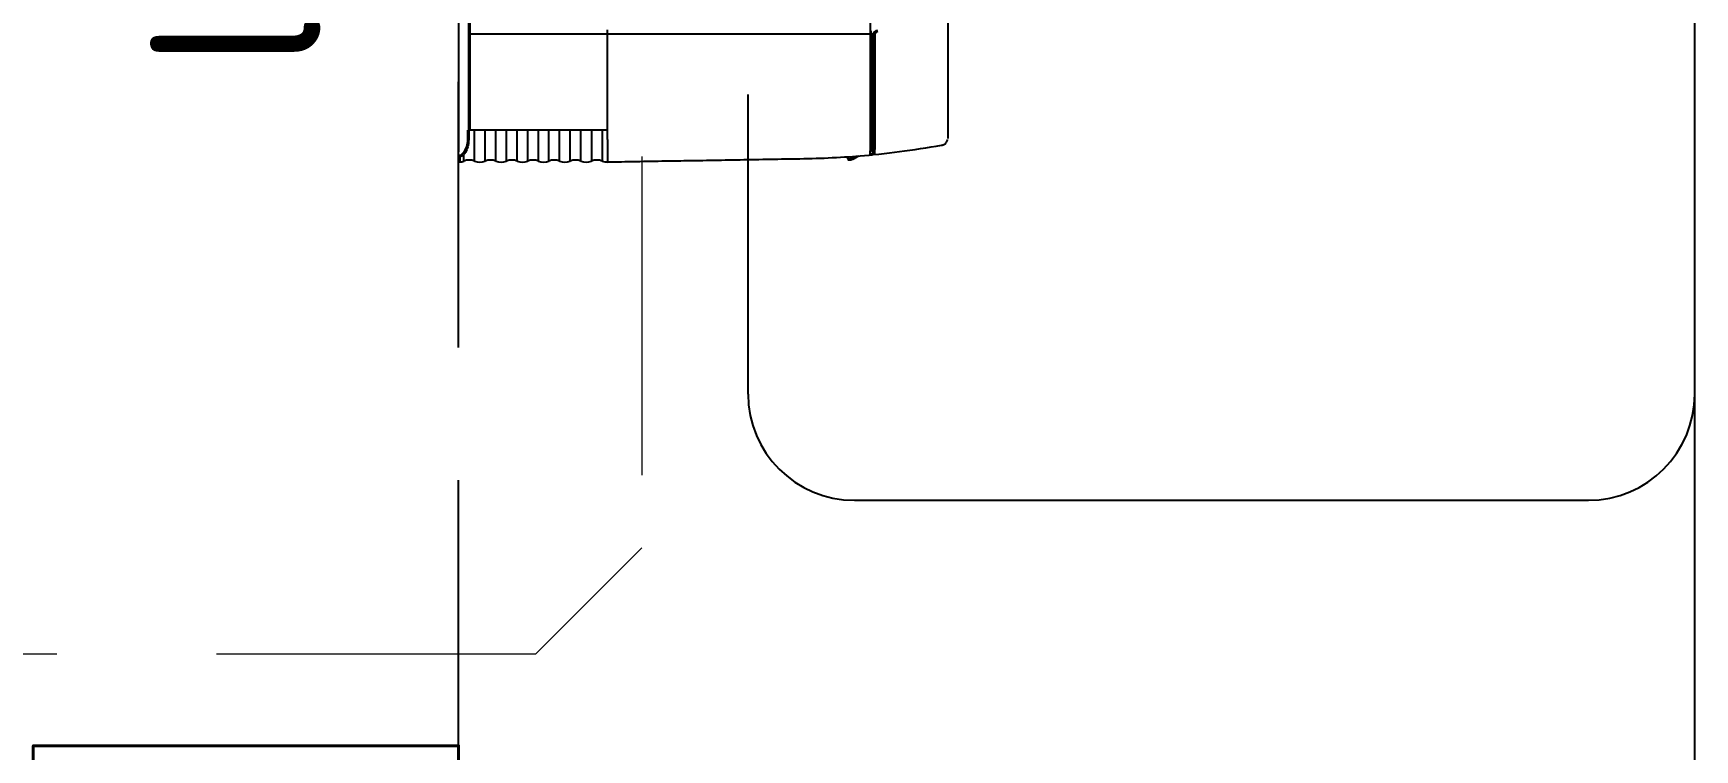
# Model space of a CAD drawing. Header units: centimetres. Extents: x 31 to 22766, y 238 to 3306.
# Drawn here: x 587 to 665.1, y 1491.8 to 1525.6 of the extents above; entities that cross this region are included whole.
import ezdxf
from ezdxf.xclip import XClip

# ---------------------------------------------------------------- set-up
doc = ezdxf.new("R2010")
doc.units = ezdxf.units.CM
doc.header["$XCLIPFRAME"] = 0
doc.linetypes.add('DASHED', pattern=[0.75, 0.5, -0.25])
doc.linetypes.add('HIDDEN', pattern=[0.375, 0.25, -0.125])
for name, color, linetype, lineweight in [('00_BORDA_DUVAR', 8, 'Continuous', 40), ('00_BORDA_SIVA', 5, 'Continuous', 25), ('M-HVAC-VRF DRENAJ HATTI', 6, 'DASHED', 5), ('YAZI1', 8, 'Continuous', 5)]:
    doc.layers.add(name, color=color, linetype=linetype, lineweight=lineweight)
doc.layers.add('M-VRF-BORU', color=3, linetype='Continuous')
doc.styles.add('style1', font='GENISO.shx', dxfattribs={"height": 80})

# ---------------------------------------------------------------- blocks, each defined once
blk = doc.blocks.new('DUVAR PLANI')
at = {"layer": '00_BORDA_DUVAR', "lineweight": 40}
blk.add_lwpolyline([(34865.638, 5992.619), (34865.638, 6012.619), (34885.638, 6012.619), (34885.637, 5992.619)], dxfattribs=at)
at = {"layer": '00_BORDA_SIVA', "color": 251, "linetype": 'HIDDEN', "ltscale": 50}
blk.add_line((34885.638, 6012.619), (34885.638, 6162.619), dxfattribs=at)
blk = doc.blocks.new('fxaq 7.1 kw iç ünite')
at = {"color": 7, "linetype": 'Continuous', "true_color": 0xffffff}
for p, q in [((12597.165, 4111.525), (12596.907, 4111.525)), ((12596.951, 4111.329), (12597.259, 4111.329)), ((12596.956, 4111.579), (12597.382, 4111.579)), ((12597.175, 4111.467), (12597.165, 4111.525)), ((12597.214, 4111.579), (12597.225, 4111.518)), ((12597.215, 4111.579), (12597.214, 4111.579)), ((12597.225, 4111.518), (12597.229, 4111.504)), ((12597.229, 4111.504), (12597.234, 4111.49)), ((12597.234, 4111.49), (12597.239, 4111.477)), ((12597.239, 4111.477), (12597.245, 4111.464)), ((12597.245, 4111.464), (12597.252, 4111.452)), ((12597.252, 4111.452), (12597.26, 4111.44)), ((12597.308, 4111.291), (12597.259, 4111.329)), ((12597.26, 4111.44), (12597.269, 4111.428)), ((12597.269, 4111.428), (12597.279, 4111.416)), ((12597.279, 4111.416), (12597.29, 4111.403)), ((12597.29, 4111.403), (12597.303, 4111.39)), ((12597.303, 4111.39), (12597.349, 4111.35)), ((12597.36, 4111.256), (12597.308, 4111.291)), ((12597.349, 4111.35), (12597.398, 4111.313)), ((12597.416, 4111.224), (12597.36, 4111.256)), ((12597.384, 4111.578), (12597.464, 4111.579)), ((12597.464, 4111.579), (12597.384, 4111.578)), ((12597.384, 4111.577), (12597.384, 4111.578)), ((12597.384, 4111.578), (12597.384, 4111.578)), ((12597.385, 4111.579), (12597.464, 4111.579)), ((12597.398, 4111.313), (12597.451, 4111.279)), ((12597.478, 4111.196), (12597.416, 4111.224)), ((12597.451, 4111.279), (12597.509, 4111.248)), ((12691.404, 4111.579), (12597.465, 4111.579)), ((12597.544, 4111.17), (12597.478, 4111.196)), ((12597.509, 4111.248), (12597.571, 4111.221)), ((12597.617, 4111.148), (12597.544, 4111.17)), ((12597.571, 4111.221), (12597.639, 4111.197)), ((12597.695, 4111.13), (12597.617, 4111.148)), ((12597.639, 4111.197), (12597.712, 4111.177)), ((12597.78, 4111.116), (12597.695, 4111.13)), ((12597.712, 4111.177), (12597.791, 4111.162)), ((12597.87, 4111.107), (12597.78, 4111.116)), ((12597.791, 4111.162), (12597.875, 4111.152)), ((12597.966, 4111.103), (12597.87, 4111.107)), ((12597.875, 4111.152), (12597.966, 4111.148)), ((12597.966, 4111.148), (12597.966, 4111.103)), ((12597.966, 4111.148), (12598.404, 4111.148)), ((12598.404, 4111.103), (12597.966, 4111.103)), ((12598.404, 4104.579), (12598.404, 4111.148)), ((12598.404, 4111.093), (12700.404, 4111.093)), ((12700.404, 4111.05), (12598.404, 4111.05)), ((12602.929, 4092.074), (12602.929, 4111.093)), ((12596.951, 4110.829), (12598.404, 4110.829)), ((12596.951, 4110.329), (12598.404, 4110.329)), ((12596.951, 4109.829), (12598.404, 4109.829)), ((12596.951, 4109.329), (12598.404, 4109.329)), ((12596.951, 4108.829), (12598.404, 4108.829)), ((12596.951, 4108.329), (12598.404, 4108.329)), ((12596.951, 4107.829), (12598.404, 4107.829)), ((12596.951, 4107.329), (12598.404, 4107.329)), ((12596.951, 4106.829), (12598.404, 4106.829)), ((12596.951, 4106.329), (12598.404, 4106.329)), ((12596.951, 4105.829), (12598.404, 4105.829)), ((12598.404, 4105.329), (12596.951, 4105.329)), ((12598.404, 4104.829), (12596.951, 4104.829)), ((12597.966, 4104.579), (12596.904, 4104.579)), ((12596.909, 4104.579), (12596.912, 4104.409)), ((12596.912, 4104.409), (12596.915, 4104.247)), ((12596.915, 4104.247), (12596.918, 4104.088)), ((12596.918, 4104.088), (12596.921, 4103.926)), ((12596.921, 4103.926), (12596.924, 4103.759)), ((12597.966, 4104.579), (12603.104, 4104.579)), ((12602.929, 4104.579), (12603.129, 4104.579)), ((12596.924, 4103.759), (12596.928, 4103.586)), ((12596.928, 4103.586), (12596.931, 4103.409)), ((12596.931, 4103.409), (12596.934, 4103.231)), ((12596.934, 4103.231), (12596.937, 4103.055)), ((12596.937, 4103.055), (12596.94, 4102.88)), ((12596.94, 4102.88), (12596.943, 4102.706)), ((12596.943, 4102.706), (12596.946, 4102.531)), ((12596.946, 4102.531), (12596.948, 4102.358)), ((12596.948, 4102.358), (12596.951, 4102.188)), ((12596.951, 4102.188), (12596.954, 4102.023)), ((12596.954, 4102.023), (12596.956, 4101.863)), ((12596.956, 4101.863), (12596.958, 4101.708)), ((12596.958, 4101.708), (12596.96, 4101.558)), ((12596.96, 4101.558), (12596.963, 4101.412)), ((12596.963, 4101.412), (12596.965, 4101.269)), ((12596.965, 4101.269), (12596.967, 4101.127)), ((12596.967, 4101.127), (12596.969, 4100.985)), ((12596.969, 4100.985), (12596.971, 4100.843)), ((12596.971, 4100.843), (12596.973, 4100.701)), ((12596.973, 4100.701), (12596.975, 4100.568)), ((12596.975, 4100.568), (12596.977, 4100.437)), ((12596.977, 4100.437), (12596.98, 4100.274)), ((12596.98, 4100.274), (12596.983, 4100.097)), ((12596.983, 4100.097), (12596.986, 4099.921)), ((12596.986, 4099.921), (12596.989, 4099.747)), ((12596.989, 4099.747), (12596.992, 4099.572)), ((12596.992, 4099.572), (12596.995, 4099.396)), ((12596.995, 4099.396), (12596.998, 4099.22)), ((12596.998, 4099.22), (12597.001, 4099.043)), ((12597.001, 4099.043), (12597.004, 4098.865)), ((12597.004, 4098.865), (12597.007, 4098.688)), ((12597.007, 4098.688), (12597.01, 4098.512)), ((12597.01, 4098.512), (12597.013, 4098.338)), ((12597.013, 4098.338), (12597.016, 4098.163)), ((12597.016, 4098.163), (12597.019, 4097.989)), ((12597.019, 4097.989), (12597.022, 4097.813)), ((12597.022, 4097.813), (12597.025, 4097.636)), ((12597.025, 4097.636), (12597.029, 4097.457)), ((12597.029, 4097.457), (12597.032, 4097.278)), ((12597.032, 4097.278), (12597.035, 4097.098)), ((12597.035, 4097.098), (12597.038, 4096.92)), ((12597.038, 4096.92), (12597.041, 4096.743)), ((12597.041, 4096.743), (12597.044, 4096.569)), ((12597.044, 4096.569), (12597.047, 4096.398)), ((12597.047, 4096.398), (12597.05, 4096.228)), ((12597.05, 4096.228), (12597.053, 4096.058)), ((12597.053, 4096.058), (12597.056, 4095.886)), ((12597.056, 4095.886), (12597.059, 4095.71)), ((12597.059, 4095.71), (12597.062, 4095.528)), ((12597.062, 4095.528), (12597.065, 4095.339)), ((12597.065, 4095.338), (12597.069, 4095.138)), ((12597.066, 4095.339), (12597.066, 4095.339)), ((12597.066, 4095.339), (12597.066, 4095.339)), ((12597.066, 4095.339), (12597.066, 4095.339)), ((12597.066, 4095.339), (12597.066, 4095.339)), ((12597.066, 4095.339), (12597.066, 4095.339)), ((12597.066, 4095.339), (12597.066, 4095.339)), ((12597.066, 4095.339), (12597.066, 4095.339)), ((12597.069, 4095.138), (12597.074, 4094.95)), ((12597.074, 4094.95), (12597.079, 4094.766)), ((12597.079, 4094.766), (12597.086, 4094.583)), ((12597.086, 4094.583), (12597.093, 4094.394)), ((12597.093, 4094.394), (12597.101, 4094.203)), ((12597.101, 4094.203), (12597.11, 4094.01)), ((12597.11, 4094.01), (12597.12, 4093.816)), ((12597.12, 4093.816), (12597.131, 4093.624)), ((12597.002, 4093.234), (12597.001, 4093.228)), ((12597.001, 4093.229), (12597.001, 4093.217)), ((12597.001, 4093.217), (12597.001, 4093.206)), ((12597.001, 4093.206), (12597.002, 4093.196)), ((12597.003, 4093.241), (12597.002, 4093.234)), ((12597.002, 4093.196), (12597.003, 4093.185)), ((12597.005, 4093.249), (12597.003, 4093.241)), ((12597.003, 4093.185), (12597.004, 4093.174)), ((12597.004, 4093.174), (12597.005, 4093.163)), ((12597.008, 4093.256), (12597.005, 4093.249)), ((12597.005, 4093.163), (12597.007, 4093.153)), ((12597.007, 4093.153), (12597.009, 4093.142)), ((12597.013, 4093.263), (12597.008, 4093.256)), ((12597.009, 4093.142), (12597.011, 4093.131)), ((12597.011, 4093.131), (12597.014, 4093.12)), ((12597.019, 4093.27), (12597.013, 4093.263)), ((12597.014, 4093.12), (12597.017, 4093.109)), ((12597.017, 4093.109), (12597.02, 4093.098)), ((12597.027, 4093.276), (12597.019, 4093.27)), ((12597.02, 4093.098), (12597.023, 4093.088)), ((12597.023, 4093.088), (12597.027, 4093.077)), ((12597.035, 4093.28), (12597.027, 4093.276)), ((12597.027, 4093.077), (12597.031, 4093.067)), ((12597.031, 4093.067), (12597.036, 4093.056)), ((12597.045, 4093.283), (12597.035, 4093.28)), ((12597.04, 4093.051), (12597.038, 4093.054)), ((12597.042, 4093.047), (12597.04, 4093.051)), ((12597.043, 4093.043), (12597.042, 4093.047)), ((12597.045, 4093.04), (12597.043, 4093.043)), ((12597.044, 4093.04), (12597.058, 4093.01)), ((12597.054, 4093.284), (12597.045, 4093.283)), ((12597.047, 4093.036), (12597.045, 4093.04)), ((12597.049, 4093.032), (12597.047, 4093.036)), ((12597.051, 4093.029), (12597.049, 4093.032)), ((12597.052, 4093.281), (12597.051, 4093.279)), ((12597.051, 4093.279), (12597.051, 4093.278)), ((12597.051, 4093.278), (12597.154, 4093.278)), ((12597.051, 4093.278), (12597.053, 4093.245)), ((12597.06, 4093.013), (12597.051, 4093.029)), ((12597.052, 4093.283), (12597.052, 4093.282)), ((12597.053, 4093.283), (12597.052, 4093.283)), ((12597.052, 4093.282), (12597.052, 4093.281)), ((12597.054, 4093.284), (12597.053, 4093.283)), ((12597.053, 4093.245), (12597.057, 4093.215)), ((12597.054, 4093.284), (12597.054, 4093.284)), ((12597.054, 4093.284), (12597.054, 4093.284)), ((12597.054, 4093.284), (12597.054, 4093.284)), ((12597.153, 4093.284), (12597.054, 4093.284)), ((12597.054, 4093.284), (12597.054, 4093.284)), ((12597.054, 4093.284), (12597.054, 4093.284)), ((12597.054, 4093.284), (12597.054, 4093.284)), ((12597.054, 4093.284), (12597.054, 4093.284)), ((12597.054, 4093.284), (12597.054, 4093.284)), ((12597.057, 4093.215), (12597.063, 4093.185)), ((12597.058, 4093.01), (12597.073, 4092.981)), ((12597.069, 4092.998), (12597.06, 4093.013)), ((12597.063, 4093.185), (12597.071, 4093.156)), ((12597.08, 4092.983), (12597.069, 4092.998)), ((12597.071, 4093.156), (12597.082, 4093.129)), ((12597.073, 4092.981), (12597.087, 4092.953)), ((12597.091, 4092.968), (12597.08, 4092.983)), ((12597.082, 4093.129), (12597.095, 4093.102)), ((12597.087, 4092.953), (12597.102, 4092.926)), ((12597.104, 4092.953), (12597.091, 4092.968)), ((12597.095, 4093.102), (12597.11, 4093.075)), ((12597.117, 4092.939), (12597.104, 4092.953)), ((12597.11, 4093.075), (12597.129, 4093.049)), ((12597.129, 4093.049), (12597.15, 4093.024)), ((12597.131, 4093.624), (12597.143, 4093.434)), ((12597.143, 4093.434), (12597.156, 4093.246)), ((12597.15, 4093.024), (12597.174, 4092.999)), ((12597.156, 4093.246), (12597.169, 4093.062)), ((12597.169, 4093.062), (12597.183, 4092.878)), ((12597.102, 4092.926), (12597.116, 4092.9)), ((12597.116, 4092.9), (12597.13, 4092.874)), ((12597.132, 4092.924), (12597.117, 4092.939)), ((12597.13, 4092.874), (12597.145, 4092.847)), ((12597.147, 4092.909), (12597.132, 4092.924)), ((12597.145, 4092.847), (12597.16, 4092.821)), ((12597.164, 4092.894), (12597.147, 4092.909)), ((12597.16, 4092.821), (12597.176, 4092.794)), ((12597.182, 4092.88), (12597.164, 4092.894)), ((12597.176, 4092.794), (12597.192, 4092.766)), ((12597.183, 4092.878), (12597.198, 4092.691)), ((12597.198, 4092.691), (12597.214, 4092.498)), ((12597.214, 4092.498), (12597.233, 4092.294)), ((12597.233, 4092.293), (12597.233, 4092.292)), ((12597.233, 4092.292), (12597.233, 4092.29)), ((12597.233, 4092.29), (12597.233, 4092.289)), ((12597.233, 4092.289), (12597.234, 4092.287)), ((12597.234, 4092.287), (12597.234, 4092.286)), ((12597.234, 4092.286), (12597.234, 4092.284)), ((12597.234, 4092.284), (12597.234, 4092.282)), ((12597.234, 4092.282), (12597.235, 4092.274)), ((12597.235, 4092.274), (12597.236, 4092.266)), ((12597.236, 4092.266), (12597.238, 4092.259)), ((12597.237, 4092.258), (12597.239, 4092.249)), ((12597.238, 4092.259), (12597.239, 4092.252)), ((12597.239, 4092.252), (12597.241, 4092.246)), ((12597.239, 4092.249), (12597.241, 4092.24)), ((12597.241, 4092.246), (12597.243, 4092.241)), ((12597.241, 4092.24), (12597.243, 4092.232)), ((12597.243, 4092.241), (12597.245, 4092.237)), ((12597.243, 4092.232), (12597.247, 4092.224)), ((12597.245, 4092.237), (12597.247, 4092.233)), ((12597.247, 4092.233), (12597.249, 4092.23)), ((12597.247, 4092.224), (12597.252, 4092.215)), ((12597.249, 4092.23), (12597.251, 4092.228)), ((12597.249, 4092.22), (12597.249, 4092.213)), ((12597.249, 4092.213), (12597.249, 4092.205)), ((12597.249, 4092.205), (12597.249, 4092.198)), ((12597.249, 4092.198), (12597.249, 4092.19)), ((12597.249, 4092.19), (12597.249, 4092.183)), ((12597.249, 4092.183), (12597.249, 4092.176)), ((12597.249, 4092.176), (12597.249, 4092.169)), ((12597.249, 4092.169), (12597.249, 4092.161)), ((12597.251, 4092.228), (12597.254, 4092.226)), ((12597.252, 4092.215), (12597.259, 4092.206)), ((12597.254, 4092.226), (12597.256, 4092.225)), ((12597.256, 4092.225), (12597.259, 4092.224)), ((12597.259, 4092.224), (12597.381, 4092.224)), ((12597.259, 4092.206), (12597.267, 4092.197)), ((12597.267, 4092.197), (12597.278, 4092.188)), ((12597.278, 4092.188), (12597.291, 4092.182)), ((12597.291, 4092.182), (12597.308, 4092.179)), ((12597.3, 4092.18), (12597.3, 4092.165)), ((12597.383, 4092.217), (12597.381, 4092.224)), ((12597.381, 4092.224), (12597.4, 4092.221)), ((12597.385, 4092.21), (12597.383, 4092.217)), ((12597.389, 4092.203), (12597.385, 4092.21)), ((12597.392, 4092.197), (12597.389, 4092.203)), ((12597.397, 4092.192), (12597.392, 4092.197)), ((12597.403, 4092.188), (12597.397, 4092.192)), ((12597.4, 4092.221), (12597.445, 4092.218)), ((12597.409, 4092.184), (12597.403, 4092.188)), ((12597.416, 4092.182), (12597.409, 4092.184)), ((12597.423, 4092.18), (12597.416, 4092.182)), ((12602.925, 4092.179), (12597.431, 4092.179)), ((12597.445, 4092.218), (12597.513, 4092.215)), ((12597.513, 4092.215), (12597.605, 4092.212)), ((12597.605, 4092.212), (12597.72, 4092.21)), ((12597.72, 4092.21), (12597.857, 4092.208)), ((12597.857, 4092.208), (12598.014, 4092.207)), ((12598.014, 4092.207), (12598.189, 4092.206)), ((12598.189, 4092.206), (12598.381, 4092.206)), ((12598.381, 4092.206), (12598.586, 4092.206)), ((12598.586, 4092.206), (12700.222, 4092.206)), ((12598.804, 4092.179), (12603.084, 4092.179)), ((12599.178, 4092.177), (12599.179, 4092.177)), ((12599.179, 4092.177), (12599.18, 4092.177)), ((12599.18, 4092.177), (12599.181, 4092.178)), ((12599.181, 4092.178), (12599.182, 4092.178)), ((12599.182, 4092.178), (12599.183, 4092.178)), ((12599.183, 4092.178), (12599.184, 4092.179)), ((12599.184, 4092.179), (12599.185, 4092.179)), ((12599.204, 4092.178), (12599.204, 4092.178)), ((12597.249, 4092.161), (12597.249, 4092.154)), ((12597.249, 4092.154), (12597.249, 4092.146)), ((12597.249, 4092.146), (12597.249, 4092.139)), ((12597.249, 4092.139), (12597.25, 4092.132)), ((12597.25, 4092.132), (12597.25, 4092.125)), ((12597.25, 4092.125), (12597.25, 4092.119)), ((12597.25, 4092.112), (12597.25, 4092.116)), ((12597.251, 4092.108), (12597.25, 4092.112)), ((12597.251, 4092.105), (12597.251, 4092.108)), ((12597.251, 4092.101), (12597.251, 4092.105)), ((12597.252, 4092.097), (12597.251, 4092.101)), ((12597.252, 4092.094), (12597.252, 4092.097)), ((12597.252, 4092.09), (12597.252, 4092.094)), ((12597.252, 4092.092), (12597.252, 4092.092)), ((12597.252, 4092.092), (12597.252, 4092.092)), ((12597.252, 4092.092), (12597.252, 4092.091)), ((12597.252, 4092.091), (12597.252, 4092.09)), ((12597.252, 4092.091), (12597.252, 4092.091)), ((12597.252, 4092.09), (12597.252, 4092.09)), ((12597.252, 4092.09), (12597.252, 4092.09)), ((12597.253, 4092.087), (12597.252, 4092.09)), ((12597.253, 4092.084), (12597.253, 4092.087)), ((12597.253, 4092.085), (12597.28, 4091.82)), ((12597.253, 4092.08), (12597.253, 4092.084)), ((12597.255, 4092.07), (12597.253, 4092.08)), ((12597.257, 4092.06), (12597.255, 4092.07)), ((12597.259, 4092.051), (12597.257, 4092.06)), ((12597.261, 4092.044), (12597.259, 4092.051)), ((12597.263, 4092.038), (12597.261, 4092.044)), ((12597.266, 4092.033), (12597.263, 4092.038)), ((12597.268, 4092.03), (12597.266, 4092.033)), ((12597.271, 4092.027), (12597.268, 4092.03)), ((12597.275, 4092.025), (12597.271, 4092.027)), ((12597.278, 4092.024), (12597.275, 4092.025)), ((12597.396, 4092.024), (12597.278, 4092.024)), ((12597.28, 4091.82), (12597.307, 4091.567)), ((12597.3, 4092.165), (12597.301, 4092.152)), ((12597.301, 4092.152), (12597.303, 4092.14)), ((12597.303, 4092.14), (12597.304, 4092.128)), ((12597.304, 4092.128), (12597.306, 4092.118)), ((12597.306, 4092.118), (12597.308, 4092.108)), ((12597.307, 4091.567), (12597.335, 4091.321)), ((12597.308, 4092.108), (12597.31, 4092.1)), ((12597.31, 4092.1), (12597.312, 4092.094)), ((12597.312, 4092.094), (12597.315, 4092.089)), ((12597.315, 4092.089), (12597.318, 4092.085)), ((12597.318, 4092.085), (12597.321, 4092.082)), ((12597.321, 4092.082), (12597.324, 4092.08)), ((12597.324, 4092.08), (12597.328, 4092.079)), ((12597.328, 4092.079), (12597.328, 4092.079)), ((12597.328, 4092.079), (12597.328, 4092.079)), ((12597.328, 4092.079), (12597.328, 4092.079)), ((12597.328, 4092.079), (12597.328, 4092.079)), ((12597.328, 4092.079), (12597.328, 4092.079)), ((12597.328, 4092.079), (12597.328, 4092.079)), ((12597.328, 4092.079), (12597.328, 4092.079)), ((12597.328, 4092.079), (12602.89, 4092.079)), ((12597.408, 4092.021), (12597.396, 4092.024)), ((12597.433, 4092.019), (12597.408, 4092.021)), ((12597.473, 4092.016), (12597.433, 4092.019)), ((12597.528, 4092.014), (12597.473, 4092.016)), ((12597.599, 4092.012), (12597.528, 4092.014)), ((12597.687, 4092.01), (12597.599, 4092.012)), ((12597.789, 4092.009), (12597.687, 4092.01)), ((12597.904, 4092.007), (12597.789, 4092.009)), ((12598.028, 4092.006), (12597.904, 4092.007)), ((12598.162, 4092.005), (12598.028, 4092.006)), ((12598.303, 4092.005), (12598.162, 4092.005)), ((12598.454, 4092.005), (12598.303, 4092.005)), ((12598.617, 4092.006), (12598.454, 4092.005)), ((12602.89, 4092.006), (12598.617, 4092.006)), ((12602.929, 4092.136), (12602.831, 4092.079)), ((12602.89, 4092.006), (12602.89, 4092.079)), ((12597.335, 4091.321), (12597.364, 4091.081)), ((12597.364, 4091.081), (12597.394, 4090.843)), ((12597.394, 4090.843), (12597.425, 4090.605)), ((12597.425, 4090.605), (12597.459, 4090.364)), ((12597.459, 4090.364), (12597.495, 4090.117)), ((12597.495, 4090.117), (12597.534, 4089.862)), ((12597.534, 4089.862), (12597.573, 4089.606)), ((12597.573, 4089.606), (12597.613, 4089.363)), ((12597.613, 4089.363), (12597.654, 4089.123)), ((12597.654, 4089.123), (12597.699, 4088.866)), ((12597.7, 4088.866), (12597.7, 4088.865)), ((12597.7, 4088.865), (12597.7, 4088.865)), ((12597.7, 4088.865), (12597.7, 4088.865)), ((12597.7, 4088.865), (12597.7, 4088.865)), ((12597.7, 4088.865), (12597.7, 4088.865)), ((12597.7, 4088.865), (12597.7, 4088.864)), ((12597.7, 4088.865), (12597.701, 4088.857)), ((12597.7, 4088.865), (12597.7, 4088.865)), ((12597.7, 4088.865), (12597.7, 4088.865)), ((12597.7, 4088.864), (12597.7, 4088.863)), ((12597.7, 4088.863), (12597.7, 4088.862)), ((12597.7, 4088.863), (12597.7, 4088.863)), ((12597.7, 4088.862), (12597.7, 4088.861)), ((12597.7, 4088.861), (12597.701, 4088.861)), ((12597.701, 4088.861), (12597.701, 4088.86)), ((12597.701, 4088.859), (12597.704, 4088.837)), ((12597.701, 4088.857), (12597.703, 4088.85)), ((12597.703, 4088.85), (12597.705, 4088.844)), ((12597.704, 4088.837), (12597.708, 4088.815)), ((12597.708, 4088.815), (12597.715, 4088.791)), ((12597.715, 4088.791), (12597.725, 4088.766)), ((12597.725, 4088.766), (12597.742, 4088.738)), ((12597.742, 4088.738), (12597.767, 4088.707)), ((12597.767, 4088.707), (12597.801, 4088.671)), ((12597.801, 4088.671), (12597.846, 4088.634)), ((12597.846, 4088.634), (12597.902, 4088.602)), ((12597.902, 4088.602), (12597.97, 4088.582)), ((12598.076, 4088.579), (12598.017, 4088.579)), ((12700.732, 4088.579), (12598.076, 4088.579))]:
    blk.add_line(p, q, dxfattribs=at)
for centre, radius, start, end in [((12596.956, 4111.529), 0.05, 90, 184.41173), ((12597.604, 4111.579), 0.7, 184.41173, 200.92483), ((12596.297, 4111.079), 0.7, 339.07517, 20.92483), ((12597.215, 4111.528), 0.0506, 91.80903, 183.70621), ((12597.457, 4111.543), 0.292, 195.20081, 227.2729), ((12597.604, 4110.579), 0.7, 159.07517, 200.92483), ((12596.297, 4110.079), 0.7, 339.07517, 20.92483), ((12597.604, 4109.579), 0.7, 159.07517, 200.92483), ((12597.604, 4108.579), 0.7, 159.07517, 200.92483), ((12596.297, 4109.079), 0.7, 339.07517, 20.92483), ((12597.604, 4107.579), 0.7, 159.07517, 200.92483), ((12596.297, 4108.079), 0.7, 339.07517, 20.92483), ((12596.297, 4107.079), 0.7, 339.07517, 20.92483), ((12597.604, 4106.579), 0.7, 159.07517, 200.92483), ((12596.297, 4106.079), 0.7, 339.07517, 20.92483), ((12597.604, 4105.579), 0.7, 159.07517, 200.92483), ((12597.604, 4104.579), 0.7, 159.07517, 180), ((12596.297, 4105.079), 0.7, 339.07517, 20.92483), ((12602.89, 4091.879), 0.2, 3, 90), ((12602.89, 4091.856), 0.15, 2.91019, 89.97526)]:
    blk.add_arc(centre, radius, start, end, dxfattribs=at)
blk = doc.blocks.new('G$CCD2FF134')
at = {"layer": 'M-HVAC-VRF DRENAJ HATTI', "ltscale": 30}
for p, q in [((-3091.39, -752.264), (-3091.39, -770.686)), ((-3091.39, -752.264), (-3091.39, -770.686)), ((-3091.39, -770.686), (-3096.39, -775.687)), ((-3096.39, -775.687), (-3186.547, -775.703))]:
    blk.add_line(p, q, dxfattribs=at)
at = {"layer": 'M-VRF-BORU'}
for p, q in [((-3041.875, -1289.478), (-3041.875, -440)), ((-3086.39, -763.446), (-3086.39, -749.357)), ((-3081.39, -768.446), (-3046.875, -768.446))]:
    blk.add_line(p, q, dxfattribs=at)
for centre, start, end in [((-3081.39, -763.446), 180, 270), ((-3046.875, -763.446), 270, 0)]:
    blk.add_arc(centre, 5, start, end, dxfattribs=at)
at = {"rotation": 90}
blk.add_blockref('fxaq 7.1 kw iç ünite', (1011.579, -13349.434), dxfattribs=at)

msp = doc.modelspace()

# ---------------------------------------------------------------- block references
ref = msp.add_blockref('G$CCD2FF134', (3707.025, 2272.025))
XClip(ref).set_block_clipping_path([(-3470.0000000001, -1889.9999999982), (349.9999999999, 300.0000000019)])
msp.add_blockref('DUVAR PLANI', (-34278.613, -4520.594))

# ---------------------------------------------------------------- texts
at = {"layer": 'YAZI1', "insert": (592.523, 1002.08), "char_height": 8, "width": 1131.57266, "attachment_point": 1, "rotation": 90, "style": 'style1'}
msp.add_mtext('\\pxsm1,qc;lento altı h: 250 cm', dxfattribs=at)

doc.saveas('drawing.dxf')
